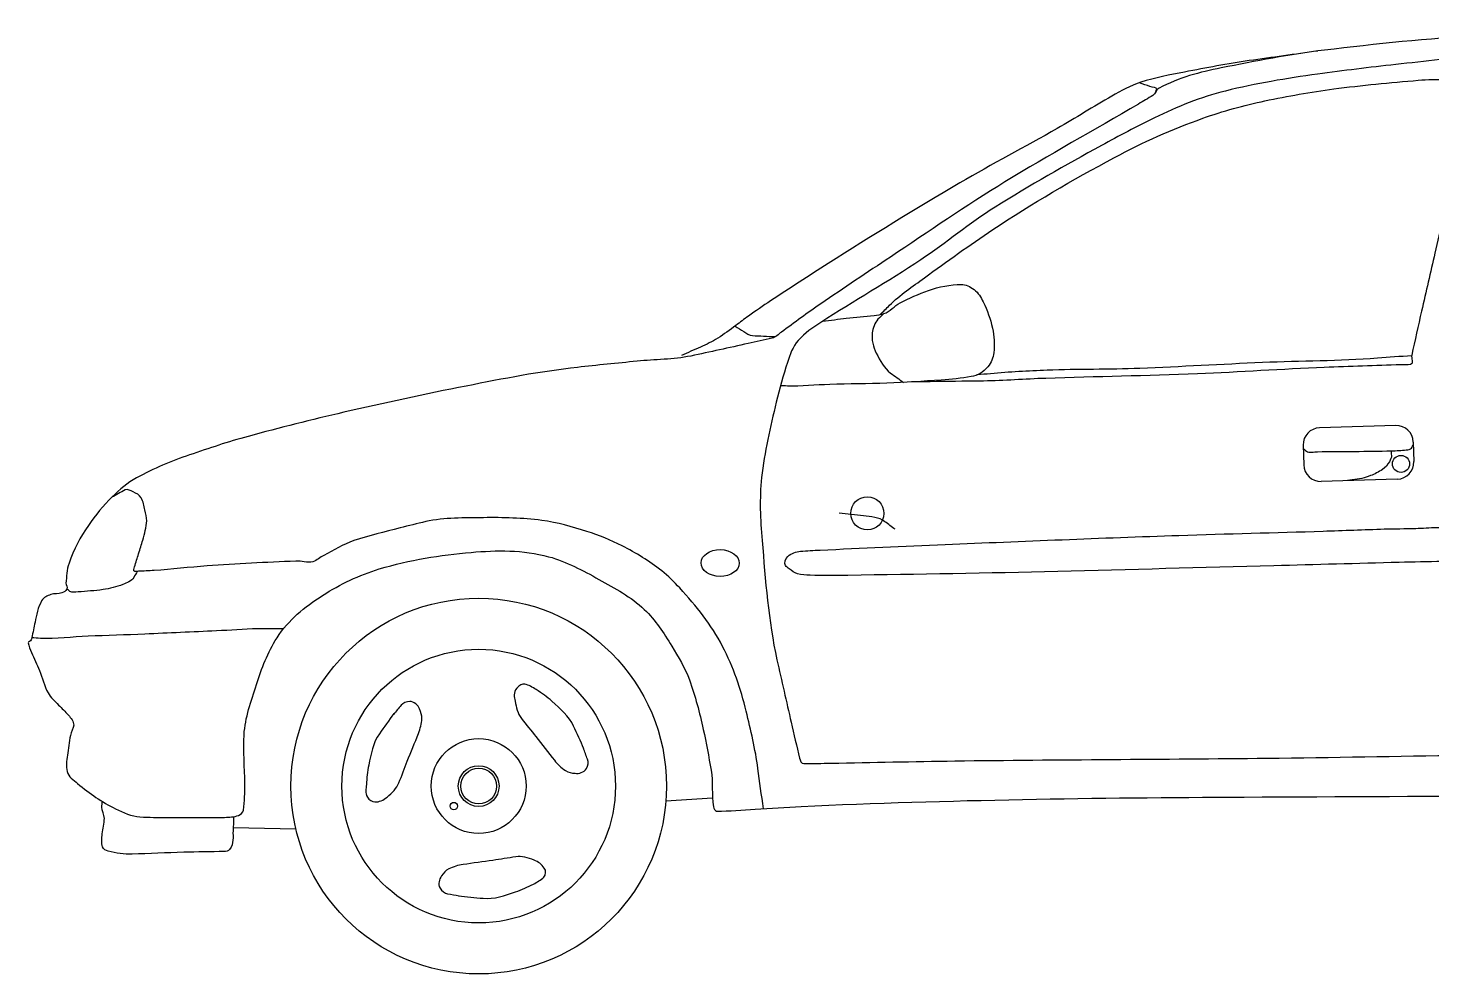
# Model space of a CAD drawing. Header units: millimetres. Extents: x 1343 to 64046, y 44602 to 77982.
# Drawn here: x 30493 to 32946, y 54951 to 56603 of the extents above; entities that cross this region are included whole.
import ezdxf

# ---------------------------------------------------------------- set-up
doc = ezdxf.new("R2010")
doc.units = ezdxf.units.MM

# ---------------------------------------------------------------- blocks, each defined once
blk = doc.blocks.new('A$C5F0A171C')
for p, q in [((2399.2, 994.4), (2266.1, 994.4)), ((2236.4, 964.7), (2236.4, 930.5)), ((2429, 964.7), (2429, 930.5)), ((2399.2, 900.8), (2266.1, 900.8)), ((2337.3, 903.5), (2311.9, 900.8)), ((1187.1, 378.7), (1105.4, 376)), ((348.3, 352.4), (457.7, 346.6))]:
    blk.add_line(p, q)
for centre, radius in [((2406.4, 927.2), 14.9), ((1471.9, 868.3), 28.9), ((779.2, 412.1), 328.1), ((779.2, 412.1), 239), ((779.2, 412.1), 82.9), ((779.2, 412.1), 35.6), ((779.2, 412.1), 31.3), ((734.7, 378.4), 6.54)]:
    blk.add_circle(centre, radius)
for centre, start, end in [((2266.1, 964.7), 90.0011, 179.9985), ((2399.2, 964.7), 0, 89.9995), ((2266.1, 930.5), 180, 269.9995), ((2399.2, 930.5), 270.0005, 0)]:
    blk.add_arc(centre, 29.7, start, end)
at = {"extrusion": (0, 0, -1)}
blk.add_ellipse((1212.3, 789.1), major_axis=(33.3, -1.3), ratio=0.702699, start_param=4.712389, end_param=10.995564, dxfattribs=at)
for points, knots in [([(3400.2, 1653), (3349.6, 1655.7), (3299, 1658.3), (3248.3, 1661), (3124.9, 1667.6), (3001.1, 1666.8), (2877.5, 1668.7), (2773.9, 1670.3), (2670.2, 1670.7), (2566.6, 1670), (2475.5, 1669.3), (2384.7, 1661.2), (2293.9, 1653.4), (2233.1, 1648.1), (2173.2, 1637.6), (2112.9, 1627.8), (2075.2, 1621.7), (2038.4, 1612.7), (2003.3, 1595.8), (1998, 1593.3), (1996.8, 1585.8), (1991.8, 1583.1), (1983.4, 1578.3), (1974.9, 1573.6), (1966.3, 1569), (1887.4, 1525.9), (1807.6, 1484.3), (1729.3, 1439.9), (1659.9, 1400.5), (1593.1, 1356.9), (1525.4, 1314.6), (1483.9, 1288.7), (1442.4, 1262.8), (1401.2, 1236.4), (1377.4, 1221.2), (1354.5, 1204.8), (1331.1, 1189.1), (1325.7, 1185.5), (1320.9, 1180.1), (1314.5, 1178.9), (1300.5, 1176.2), (1286.4, 1173.6), (1272.4, 1170.9), (1238.8, 1164.6), (1205.4, 1157.9), (1171.8, 1152), (1140.7, 1146.6), (1108.9, 1147.9), (1077.5, 1145.7), (1042.6, 1143.2), (1007.8, 1140.8), (973, 1138), (907.6, 1132.7), (842.8, 1122), (778, 1111.1), (706, 1099.1), (634.3, 1085.8), (562.6, 1071.5), (506.3, 1060.3), (450.3, 1047.7), (394.4, 1034.4), (359.6, 1026.2), (325.5, 1015.6), (291.2, 1005), (259, 995.2), (228, 983.1), (197.5, 967.7), (181.3, 959.5), (167.7, 948.2), (154.2, 935.8), (138, 920.8), (124, 905.1), (110.9, 887.2), (95.9, 866.8), (84.3, 846.2), (75.2, 822), (70.9, 810.6), (70.1, 799), (68.8, 787.5), (68.5, 784.1), (71.7, 780.7), (70.1, 777.3), (68.4, 773.7), (64.7, 772.2), (61.2, 770.9), (55, 768.6), (48.2, 770.5), (42.1, 768.3), (35.9, 766.1), (29, 764.1), (25.5, 758.1), (18.5, 746.1), (15.9, 733.7), (12.8, 721), (10.5, 712.1), (8.6, 703.1), (6.4, 694.2), (6, 692.8), (5.6, 691.4), (5.1, 690.1), (4.3, 687.8), (-0.3, 687.2), (0, 685), (0.8, 679.6), (3, 673.8), (5.1, 668.4), (9.3, 657.7), (13.7, 647.1), (17.9, 636.4), (22.9, 623.4), (25.3, 609.4), (31.9, 596.8), (36.3, 588.4), (43.5, 582.1), (49.7, 575.1), (55.1, 568.9), (60.9, 563.7), (66.3, 557.2), (70.7, 551.8), (75.4, 545.5), (75.2, 539.3), (75, 533.4), (70.1, 527.5), (68.8, 521.4), (66.4, 510), (64.3, 498.4), (62.5, 486.9), (61, 477.6), (58.9, 468), (61.2, 458.7), (63.5, 449.5), (71.6, 443.4), (79, 437), (99.9, 419), (119.9, 403.8), (144, 391), (157.6, 383.8), (171.2, 376.9), (186.1, 375.7), (201.8, 374.3), (217.5, 373.6), (233.2, 373.1), (266.8, 371.9), (300.3, 371.2), (333.9, 370.5), (342, 370.4), (350.1, 370.7), (358.1, 373.1), (362.3, 374.3), (366.2, 377.9), (367, 382), (370.1, 397.4), (370.3, 412.7), (370.9, 428.1), (371.8, 456.6), (369.5, 485.2), (372.1, 513.7), (374.8, 543.7), (386.1, 571.9), (396.3, 600.6), (406.4, 629), (417.1, 655.7), (434.6, 681.2), (455.8, 712.2), (484, 733.6), (516.1, 752.7), (548.6, 772.1), (580.8, 786.5), (616.8, 796.2), (670.4, 810.6), (724.1, 817.6), (778, 820.5), (822.8, 822.9), (868.4, 822.8), (913.1, 809), (944.8, 799.2), (971.6, 783.5), (999.7, 766.8), (1027.5, 750.3), (1054.4, 735), (1077.5, 711.8), (1096.8, 692.4), (1110.1, 670), (1123.4, 646.6), (1134.5, 627), (1145.6, 607.9), (1152.7, 586.6), (1162.1, 557.9), (1168.7, 528.9), (1174.3, 499.4), (1178.9, 475.6), (1182.4, 451.7), (1185.8, 427.8), (1188.8, 406.7), (1185.2, 385.2), (1188.4, 363.9), (1188.8, 360.8), (1190.4, 356.4), (1193.4, 356.2), (1216, 355.3), (1238.5, 356.8), (1261, 357.5), (1287.7, 358.3), (1314.5, 359.6), (1341.3, 360.1), (1599.3, 364.2), (1857.4, 360.1), (2115.4, 353.7), (2453.8, 345.3), (2792.2, 337.4), (3130.5, 325.6), (3149, 324.9), (3167.5, 324.3), (3186, 323.6)], [0, 0, 0, 0, 0.019755, 0.019755, 0.019755, 0.067936, 0.067936, 0.067936, 0.108327, 0.108327, 0.108327, 0.143817, 0.143817, 0.143817, 0.167557, 0.167557, 0.167557, 0.182385, 0.182385, 0.182385, 0.184616, 0.184616, 0.184616, 0.188397, 0.188397, 0.188397, 0.223457, 0.223457, 0.223457, 0.254542, 0.254542, 0.254542, 0.273614, 0.273614, 0.273614, 0.284597, 0.284597, 0.284597, 0.287126, 0.287126, 0.287126, 0.292698, 0.292698, 0.292698, 0.305991, 0.305991, 0.305991, 0.318268, 0.318268, 0.318268, 0.331879, 0.331879, 0.331879, 0.357444, 0.357444, 0.357444, 0.385889, 0.385889, 0.385889, 0.408264, 0.408264, 0.408264, 0.422206, 0.422206, 0.422206, 0.435303, 0.435303, 0.435303, 0.442296, 0.442296, 0.442296, 0.450751, 0.450751, 0.450751, 0.460404, 0.460404, 0.460404, 0.464963, 0.464963, 0.464963, 0.466302, 0.466302, 0.466302, 0.467727, 0.467727, 0.467727, 0.470232, 0.470232, 0.470232, 0.472761, 0.472761, 0.472761, 0.477853, 0.477853, 0.477853, 0.481436, 0.481436, 0.481436, 0.481993, 0.481993, 0.481993, 0.48293, 0.48293, 0.48293, 0.485188, 0.485188, 0.485188, 0.489657, 0.489657, 0.489657, 0.495117, 0.495117, 0.495117, 0.498769, 0.498769, 0.498769, 0.501937, 0.501937, 0.501937, 0.504534, 0.504534, 0.504534, 0.507001, 0.507001, 0.507001, 0.51156, 0.51156, 0.51156, 0.515217, 0.515217, 0.515217, 0.518869, 0.518869, 0.518869, 0.529213, 0.529213, 0.529213, 0.535028, 0.535028, 0.535028, 0.541161, 0.541161, 0.541161, 0.554243, 0.554243, 0.554243, 0.557405, 0.557405, 0.557405, 0.559047, 0.559047, 0.559047, 0.565045, 0.565045, 0.565045, 0.57617, 0.57617, 0.57617, 0.587891, 0.587891, 0.587891, 0.59947, 0.59947, 0.59947, 0.613566, 0.613566, 0.613566, 0.627809, 0.627809, 0.627809, 0.648986, 0.648986, 0.648986, 0.666596, 0.666596, 0.666596, 0.679115, 0.679115, 0.679115, 0.691482, 0.691482, 0.691482, 0.701836, 0.701836, 0.701836, 0.710519, 0.710519, 0.710519, 0.722187, 0.722187, 0.722187, 0.731604, 0.731604, 0.731604, 0.739912, 0.739912, 0.739912, 0.741109, 0.741109, 0.741109, 0.749883, 0.749883, 0.749883, 0.760317, 0.760317, 0.760317, 0.860883, 0.860883, 0.860883, 0.992782, 0.992782, 0.992782, 1, 1, 1, 1]), ([(2282.3, 1652.3), (2242.2, 1647.9), (2202.2, 1643.4), (2162.1, 1639), (2124.1, 1634.8), (2086.4, 1628.3), (2048.6, 1622.5), (2022.7, 1618.5), (1997, 1614.1), (1971.7, 1606.8), (1953.6, 1601.5), (1936.7, 1593.2), (1920.2, 1584.3), (1887.5, 1566.7), (1855.8, 1547.7), (1823.1, 1530.4), (1765.8, 1500), (1707.5, 1471.6), (1650.6, 1440.5), (1571.6, 1397.3), (1493.6, 1352.3), (1416.1, 1306.3), (1381.8, 1285.9), (1347.7, 1265.2), (1313.8, 1244.1), (1300.5, 1235.8), (1287.3, 1227.4), (1274.2, 1218.6), (1266.7, 1213.6), (1259.4, 1208.2), (1252, 1203), (1241.3, 1195.6), (1230.8, 1188.2), (1219.6, 1181.6), (1209.8, 1175.9), (1199.4, 1171.5), (1189, 1167.2), (1177.7, 1162.6), (1166.4, 1157.9), (1155.2, 1153.3)], [0, 0, 0, 0, 0.096782, 0.096782, 0.096782, 0.188594, 0.188594, 0.188594, 0.251437, 0.251437, 0.251437, 0.296435, 0.296435, 0.296435, 0.385328, 0.385328, 0.385328, 0.541031, 0.541031, 0.541031, 0.757303, 0.757303, 0.757303, 0.853131, 0.853131, 0.853131, 0.890804, 0.890804, 0.890804, 0.912595, 0.912595, 0.912595, 0.943678, 0.943678, 0.943678, 0.970727, 0.970727, 0.970727, 1, 1, 1, 1]), ([(2619.3, 1630.8), (2603.9, 1631.4), (2588.5, 1632.1), (2573, 1632.7), (2521.2, 1634.9), (2469.4, 1628.7), (2417.6, 1624.7), (2371.8, 1621.2), (2326.2, 1616.7), (2280.5, 1611.9), (2226.3, 1606.3), (2172.4, 1598.7), (2118.8, 1587.2), (2075.4, 1577.8), (2034, 1562.3), (1993.6, 1544), (1961.8, 1529.5), (1930.6, 1514.4), (1899.6, 1498.4), (1835.9, 1465.5), (1772.3, 1432.8), (1710.7, 1396.2), (1665.1, 1369.1), (1623.2, 1336.4), (1578.4, 1308.2), (1520.2, 1271.6), (1459.3, 1239.7), (1400.3, 1203.9), (1385.9, 1195.2), (1371.9, 1186.4), (1360, 1173.6), (1350, 1162.7), (1344.8, 1149.4), (1340.1, 1136), (1332.2, 1113.2), (1324.9, 1090.5), (1318.6, 1067.2), (1306.9, 1023.7), (1295.3, 980.7), (1289.1, 936.1), (1284, 899.7), (1284.7, 862.9), (1286.7, 826.5), (1290.6, 756.6), (1293.4, 686), (1306.6, 617), (1313.7, 580.4), (1321, 544), (1328.2, 507.5), (1332.3, 486.4), (1336.6, 465.4), (1340.9, 444.3), (1341.7, 440.4), (1344.1, 434.9), (1348.1, 434.8), (1364, 434.1), (1380, 434.1), (1395.9, 434), (1467.9, 433.2), (1539.9, 432.7), (1611.9, 431.6), (1793.7, 428.7), (1975.6, 423.6), (2157.4, 420.4), (2271.1, 418.3), (2384.8, 417.2), (2498.5, 415.6), (2500.4, 415.5), (2502.2, 415.4), (2504.1, 415.6), (2507.8, 415.9), (2502.8, 423.6), (2504.9, 426.8), (2506.3, 428.9), (2507.7, 431), (2509.1, 433.1)], [0, 0, 0, 0, 0.014027, 0.014027, 0.014027, 0.061144, 0.061144, 0.061144, 0.10283, 0.10283, 0.10283, 0.152388, 0.152388, 0.152388, 0.192465, 0.192465, 0.192465, 0.224106, 0.224106, 0.224106, 0.289138, 0.289138, 0.289138, 0.337236, 0.337236, 0.337236, 0.399738, 0.399738, 0.399738, 0.415006, 0.415006, 0.415006, 0.427883, 0.427883, 0.427883, 0.449694, 0.449694, 0.449694, 0.490405, 0.490405, 0.490405, 0.523572, 0.523572, 0.523572, 0.587297, 0.587297, 0.587297, 0.621091, 0.621091, 0.621091, 0.640599, 0.640599, 0.640599, 0.644225, 0.644225, 0.644225, 0.658706, 0.658706, 0.658706, 0.724104, 0.724104, 0.724104, 0.889317, 0.889317, 0.889317, 0.992609, 0.992609, 0.992609, 0.994298, 0.994298, 0.994298, 0.997695, 0.997695, 0.997695, 1, 1, 1, 1]), ([(1504.5, 1214.8), (1510.1, 1220), (1515.7, 1225.2), (1521.3, 1230.4), (1540.3, 1248.1), (1562.4, 1261.9), (1583.7, 1276.6), (1623.8, 1304.4), (1664.2, 1331.2), (1705.5, 1357.1), (1775.5, 1400.9), (1847.5, 1439.7), (1921.5, 1476.8), (1972.1, 1502.1), (2023.9, 1523.4), (2077.9, 1540.7), (2114, 1552.4), (2150.3, 1561.5), (2187.5, 1568), (2227.6, 1575.1), (2267.7, 1580.9), (2308.1, 1585.2), (2357.5, 1590.4), (2406.9, 1593.3), (2456.3, 1596.1), (2472.4, 1597.1), (2488.5, 1596.5), (2504.6, 1595.4), (2512.5, 1594.8), (2519.7, 1592), (2527.1, 1587.6), (2534.6, 1583.1), (2541.7, 1577.5), (2543.4, 1569.6), (2546, 1557.6), (2543.5, 1544.8), (2540.3, 1532.9), (2519.1, 1453.1), (2497.6, 1373.3), (2476.5, 1293.4), (2467.7, 1260), (2458.9, 1226.6), (2450.1, 1193.1), (2443.4, 1167.7), (2437.1, 1142.2), (2430.6, 1116.7), (2429.3, 1111.3), (2433.8, 1101.5), (2428.3, 1100.3), (2422.6, 1099), (2416.9, 1100.3), (2411.2, 1100.3), (2366.6, 1100), (2322, 1099.9), (2277.4, 1099.5), (2203.5, 1098.8), (2129.6, 1095.6), (2055.7, 1094.8), (1967.3, 1093.9), (1878.8, 1095.3), (1790.4, 1094.8), (1754.1, 1094.6), (1717.8, 1092.8), (1681.5, 1093.3), (1668.8, 1093.4), (1656.1, 1093.8), (1643.4, 1094), (1614.1, 1094.5), (1584.8, 1094.9), (1555.5, 1095.4)], [0, 0, 0, 0, 0.009201, 0.009201, 0.009201, 0.040266, 0.040266, 0.040266, 0.098685, 0.098685, 0.098685, 0.19748, 0.19748, 0.19748, 0.265085, 0.265085, 0.265085, 0.310316, 0.310316, 0.310316, 0.359052, 0.359052, 0.359052, 0.418515, 0.418515, 0.418515, 0.437817, 0.437817, 0.437817, 0.447369, 0.447369, 0.447369, 0.45708, 0.45708, 0.45708, 0.471808, 0.471808, 0.471808, 0.571003, 0.571003, 0.571003, 0.612497, 0.612497, 0.612497, 0.64407, 0.64407, 0.64407, 0.650693, 0.650693, 0.650693, 0.657541, 0.657541, 0.657541, 0.711084, 0.711084, 0.711084, 0.799821, 0.799821, 0.799821, 0.905972, 0.905972, 0.905972, 0.949557, 0.949557, 0.949557, 0.964813, 0.964813, 0.964813, 1, 1, 1, 1]), ([(1997.4, 1589.5), (1997.9, 1590.9), (1998.5, 1592.3), (1999, 1593.6), (2000.4, 1597.6), (1991.3, 1597.1), (1987.4, 1598.7), (1981.4, 1601.2), (1975.3, 1603.6), (1969.3, 1606)], [0, 0, 0, 0, 0.120973, 0.120973, 0.120973, 0.466362, 0.466362, 0.466362, 1, 1, 1, 1]), ([(1403.8, 1206), (1417.6, 1207.4), (1431.4, 1208.7), (1445.2, 1210), (1461.3, 1211.6), (1477.6, 1212.4), (1493.8, 1213.6), (1499.6, 1214.1), (1505.4, 1214.6), (1511.2, 1216.2), (1522.2, 1219.2), (1529.6, 1229.3), (1539.8, 1234.2), (1556.1, 1241.9), (1572.6, 1248.4), (1589.9, 1254.2), (1608.7, 1260.4), (1628.6, 1263.5), (1647.7, 1262.9), (1655.5, 1262.6), (1662.9, 1259.5), (1669.7, 1253.6), (1677.3, 1247.1), (1681.3, 1240), (1685, 1231.6), (1691.9, 1216.4), (1696.7, 1201.3), (1699.9, 1185.4), (1702.7, 1171.3), (1703, 1156.6), (1700.9, 1142.3), (1699.6, 1133.4), (1696.7, 1125.2), (1689.7, 1117.7), (1681, 1108.5), (1671.5, 1103.3), (1660.5, 1101.8), (1643, 1099.4), (1625.4, 1097.7), (1607.8, 1097.2), (1576.1, 1096.2), (1544.4, 1094.6), (1512.7, 1094.6), (1479.4, 1094.6), (1446.2, 1095.1), (1412.9, 1095.1), (1388.2, 1095.2), (1363.5, 1093), (1338.8, 1094.6), (1334.8, 1094.9), (1330.8, 1095.1), (1326.7, 1095.4)], [0, 0, 0, 0, 0.052582, 0.052582, 0.052582, 0.114197, 0.114197, 0.114197, 0.136428, 0.136428, 0.136428, 0.179179, 0.179179, 0.179179, 0.247431, 0.247431, 0.247431, 0.32135, 0.32135, 0.32135, 0.351516, 0.351516, 0.351516, 0.385499, 0.385499, 0.385499, 0.446828, 0.446828, 0.446828, 0.501342, 0.501342, 0.501342, 0.535581, 0.535581, 0.535581, 0.577578, 0.577578, 0.577578, 0.644458, 0.644458, 0.644458, 0.764811, 0.764811, 0.764811, 0.890944, 0.890944, 0.890944, 0.984736, 0.984736, 0.984736, 1, 1, 1, 1]), ([(1510.5, 1216), (1507.2, 1212.8), (1503.8, 1209.6), (1500.4, 1206.5), (1494.1, 1200.5), (1491, 1191.1), (1489.7, 1182.9), (1487.8, 1171.4), (1490.4, 1158.8), (1495.8, 1147.5), (1502.3, 1134), (1508.6, 1120.8), (1519.8, 1112.1), (1527.2, 1106.4), (1534.5, 1100.7), (1541.8, 1095)], [0, 0, 0, 0, 0.095299, 0.095299, 0.095299, 0.272369, 0.272369, 0.272369, 0.517732, 0.517732, 0.517732, 0.809956, 0.809956, 0.809956, 1, 1, 1, 1]), ([(1250.6, 1201.6), (1255.5, 1198.3), (1260.5, 1195.1), (1265.4, 1191.8), (1270, 1188.8), (1274.7, 1184.8), (1280.2, 1184.4), (1293.4, 1183.5), (1306.5, 1182.5), (1319.6, 1181.6)], [0, 0, 0, 0, 0.240411, 0.240411, 0.240411, 0.465065, 0.465065, 0.465065, 1, 1, 1, 1]), ([(2430.5, 1115.6), (2410.6, 1114.7), (2390.7, 1113.7), (2370.7, 1112.8), (2303.9, 1109.6), (2236.9, 1112.1), (2170, 1111.2), (2098.5, 1110.2), (2026.9, 1108.2), (1955.3, 1107.3), (1901.3, 1106.6), (1847.2, 1109.5), (1793.1, 1108.9), (1760.2, 1108.5), (1727.2, 1107.7), (1694.3, 1105.7), (1686.4, 1105.3), (1678.4, 1104.8), (1670.5, 1104.3)], [0, 0, 0, 0, 0.078641, 0.078641, 0.078641, 0.342662, 0.342662, 0.342662, 0.625141, 0.625141, 0.625141, 0.838515, 0.838515, 0.838515, 0.96854, 0.96854, 0.96854, 1, 1, 1, 1]), ([(2236.5, 958.8), (2238.3, 957.3), (2240.1, 955.8), (2241.9, 954.4), (2247, 950.3), (2254.9, 953), (2261.4, 952.8), (2304.4, 951.9), (2347.5, 950.9), (2390.5, 950.5), (2399.1, 950.4), (2407.8, 950.8), (2416.4, 951.3), (2419.7, 951.5), (2424, 951.6), (2425.7, 954.4), (2426.9, 956.4), (2428.1, 958.5), (2429.3, 960.6)], [0, 0, 0, 0, 0.035036, 0.035036, 0.035036, 0.13376, 0.13376, 0.13376, 0.783932, 0.783932, 0.783932, 0.914786, 0.914786, 0.914786, 0.963936, 0.963936, 0.963936, 1, 1, 1, 1]), ([(1275.2, 358), (1272.7, 381.6), (1270.2, 405.1), (1267.8, 428.7), (1264.3, 462.4), (1257.1, 495.5), (1250.2, 528.9), (1242, 568.4), (1230.1, 606.5), (1212.3, 643.5), (1193.7, 682.3), (1168.4, 715.1), (1140.5, 747.6), (1130.9, 758.7), (1121.2, 769), (1109.8, 778.4), (1088.5, 796), (1066.2, 811.1), (1041.9, 824.2), (1022.3, 834.8), (1002.3, 843.5), (981.2, 851), (955.6, 860.2), (930.1, 868.2), (903.2, 872.6), (869.4, 878.1), (835.4, 879.8), (801.4, 880.4), (767.7, 881), (733.7, 882.8), (700.3, 876.5), (685, 873.6), (670.2, 870.1), (655.2, 866.7), (627.9, 860.4), (600.6, 855), (573.6, 847), (555, 841.5), (538.2, 831.1), (520.8, 822.8), (514.1, 819.6), (508.5, 814.3), (501.2, 812.3), (491.2, 809.6), (481.2, 814.5), (471.2, 814.3), (419.5, 813.2), (367.8, 812.9), (316.1, 810.4), (285.2, 808.9), (254.4, 806.3), (223.4, 805.1), (214.3, 804.8), (205.2, 804.7), (196, 804.5), (193.9, 804.4), (191.7, 803.8), (189.5, 804.5), (186.9, 805.3), (188.7, 809.8), (189.5, 812.3), (192.1, 820), (194.8, 827.6), (197.3, 835.2), (200, 843.1), (202.6, 850.9), (205.2, 858.8), (208.8, 869.7), (212.1, 881), (213, 892.2), (213.5, 898.5), (211.6, 904.9), (210.4, 911.2), (209, 918.6), (208.2, 925.8), (204.5, 932.8), (201.7, 938.2), (196.2, 940.4), (190.8, 943.3), (186.3, 945.6), (181.4, 949.2), (177.1, 947.2), (173.2, 945.4), (169.2, 943.3), (165.4, 941.3), (161.4, 939.2), (157.4, 937.1), (153.4, 935)], [0, 0, 0, 0, 0.044172, 0.044172, 0.044172, 0.107374, 0.107374, 0.107374, 0.182394, 0.182394, 0.182394, 0.260975, 0.260975, 0.260975, 0.287976, 0.287976, 0.287976, 0.338873, 0.338873, 0.338873, 0.380118, 0.380118, 0.380118, 0.430403, 0.430403, 0.430403, 0.493866, 0.493866, 0.493866, 0.556783, 0.556783, 0.556783, 0.585427, 0.585427, 0.585427, 0.637578, 0.637578, 0.637578, 0.673716, 0.673716, 0.673716, 0.687516, 0.687516, 0.687516, 0.706214, 0.706214, 0.706214, 0.802578, 0.802578, 0.802578, 0.860266, 0.860266, 0.860266, 0.877307, 0.877307, 0.877307, 0.881363, 0.881363, 0.881363, 0.886245, 0.886245, 0.886245, 0.901293, 0.901293, 0.901293, 0.916727, 0.916727, 0.916727, 0.938039, 0.938039, 0.938039, 0.949948, 0.949948, 0.949948, 0.963861, 0.963861, 0.963861, 0.974581, 0.974581, 0.974581, 0.983442, 0.983442, 0.983442, 0.99161, 0.99161, 0.99161, 1, 1, 1, 1]), ([(2389.7, 950.5), (2389.8, 947.9), (2389.9, 945.2), (2390.1, 942.6), (2390.3, 938.7), (2388.3, 935.1), (2386.2, 931.6), (2382.8, 926.2), (2379.1, 921.9), (2373.9, 918.6), (2366.9, 914.3), (2360, 910.7), (2352.4, 908.3), (2347.4, 906.7), (2342.3, 905.1), (2337.3, 903.5)], [0, 0, 0, 0, 0.102951, 0.102951, 0.102951, 0.254227, 0.254227, 0.254227, 0.485546, 0.485546, 0.485546, 0.794313, 0.794313, 0.794313, 1, 1, 1, 1]), ([(1519.4, 839), (1513.7, 843.6), (1508, 848.2), (1502.2, 852.8), (1492.1, 860.9), (1477.9, 862.5), (1465, 864.2), (1450.9, 866.2), (1436.8, 868.1), (1422.6, 870)], [0, 0, 0, 0, 0.212311, 0.212311, 0.212311, 0.587797, 0.587797, 0.587797, 1, 1, 1, 1]), ([(2373.6, 814.5), (2392, 814.3), (2410.3, 814.1), (2428.7, 813.9), (2441.1, 813.8), (2453.5, 814.4), (2466, 814.5), (2470.3, 814.5), (2474.5, 814.5), (2478.8, 812.2), (2484.9, 809), (2487.8, 802.7), (2489.3, 796.6), (2491.2, 789.3), (2490.3, 781.6), (2488.2, 774.3), (2486.3, 767.3), (2485.3, 758.9), (2478.2, 755.3), (2476.6, 754.5), (2474.9, 754.7), (2473.2, 754.7), (2448.2, 754.9), (2423.1, 755.2), (2398.1, 755.3), (2325, 755.5), (2251.9, 755.7), (2178.8, 755.9), (2053, 756.2), (1927.1, 756.6), (1801.3, 757), (1679.1, 757.4), (1557, 759.4), (1434.9, 760.9), (1412.8, 761.1), (1390.7, 762.2), (1368.6, 763.1), (1361.3, 763.4), (1354.1, 764.3), (1346.9, 766.5), (1341.4, 768.2), (1337.2, 771.8), (1332.5, 775.4), (1330.1, 777.2), (1327.9, 779.3), (1326.4, 781.5), (1323.5, 785.7), (1326, 793.4), (1330.8, 797.2), (1337.9, 802.6), (1345.1, 805.2), (1353.1, 805.5), (1364.6, 806), (1376.1, 806.5), (1387.6, 806.6), (1460.5, 807.8), (1533.4, 809.1), (1606.2, 810), (1742.5, 811.6), (1878.7, 813.3), (2015, 813.9), (2099, 814.3), (2183, 813.5), (2267, 813.9), (2302.7, 814.1), (2338.3, 814.3), (2373.9, 814.5)], [0, 0, 0, 0, 0.023087, 0.023087, 0.023087, 0.038712, 0.038712, 0.038712, 0.044157, 0.044157, 0.044157, 0.052064, 0.052064, 0.052064, 0.061431, 0.061431, 0.061431, 0.070424, 0.070424, 0.070424, 0.072536, 0.072536, 0.072536, 0.104017, 0.104017, 0.104017, 0.195894, 0.195894, 0.195894, 0.354116, 0.354116, 0.354116, 0.507682, 0.507682, 0.507682, 0.535447, 0.535447, 0.535447, 0.54465, 0.54465, 0.54465, 0.551774, 0.551774, 0.551774, 0.555407, 0.555407, 0.555407, 0.562217, 0.562217, 0.562217, 0.572183, 0.572183, 0.572183, 0.586648, 0.586648, 0.586648, 0.678303, 0.678303, 0.678303, 0.84959, 0.84959, 0.84959, 0.955227, 0.955227, 0.955227, 1, 1, 1, 1]), ([(194, 804.3), (191.9, 800.9), (189.7, 797.4), (187.5, 794), (183.5, 787.5), (175.3, 784.6), (168, 782.2), (156.5, 778.5), (145.2, 775.7), (133.4, 774.4), (118.8, 772.7), (104.2, 772.1), (89.6, 771.7), (84.8, 771.6), (78.9, 769.8), (75.3, 773), (73.6, 774.6), (71.9, 776.1), (70.2, 777.6)], [0, 0, 0, 0, 0.089904, 0.089904, 0.089904, 0.258547, 0.258547, 0.258547, 0.520309, 0.520309, 0.520309, 0.843584, 0.843584, 0.843584, 0.949987, 0.949987, 0.949987, 1, 1, 1, 1]), ([(446.1, 696.4), (431.1, 696.8), (416, 697.3), (401, 697.8), (377.1, 698.5), (353.1, 696.8), (329.2, 696.4), (287.4, 695.8), (245.6, 695.1), (203.9, 694.5), (170.8, 694), (137.7, 694.1), (104.7, 693.8), (76.9, 693.6), (49, 689.8), (21.4, 692.5), (16.4, 693), (11.4, 693.5), (6.3, 694)], [0, 0, 0, 0, 0.102676, 0.102676, 0.102676, 0.265906, 0.265906, 0.265906, 0.550808, 0.550808, 0.550808, 0.776329, 0.776329, 0.776329, 0.965525, 0.965525, 0.965525, 1, 1, 1, 1]), ([(964.9, 471.8), (959.3, 485.2), (953.7, 498.5), (948.1, 511.9), (940.7, 529.6), (925.7, 543), (911.4, 556.4), (902.9, 564.4), (894.6, 570.8), (884.5, 577.6), (878.1, 582), (871.6, 585.8), (865.1, 587.7), (860.4, 589.1), (855.4, 586), (850.8, 580.9), (844.1, 573.6), (845.6, 565.7), (847, 558.4), (849, 548.1), (850.8, 536.7), (857.3, 527.7), (865.3, 516.5), (873.7, 506.3), (881.8, 495.5), (892.2, 481.4), (902.3, 467.2), (912.7, 453.2), (918, 446.1), (923.6, 440.1), (931.4, 434.7), (936.6, 431.1), (942.4, 430.3), (948.1, 429.4), (951.7, 428.9), (955.5, 429), (959.1, 430.3), (962.8, 431.6), (965.9, 433.5), (968.1, 437.2), (971.4, 442.5), (972.4, 448.3), (970.6, 453.5), (968.4, 460), (966.2, 466.5), (964, 473)], [0, 0, 0, 0, 0.102239, 0.102239, 0.102239, 0.238249, 0.238249, 0.238249, 0.318964, 0.318964, 0.318964, 0.370578, 0.370578, 0.370578, 0.407902, 0.407902, 0.407902, 0.461578, 0.461578, 0.461578, 0.537809, 0.537809, 0.537809, 0.633243, 0.633243, 0.633243, 0.75673, 0.75673, 0.75673, 0.818616, 0.818616, 0.818616, 0.859927, 0.859927, 0.859927, 0.885792, 0.885792, 0.885792, 0.912631, 0.912631, 0.912631, 0.951409, 0.951409, 0.951409, 1, 1, 1, 1]), ([(634.6, 543), (625.9, 531.5), (617.1, 520), (608.4, 508.5), (596.7, 493.2), (592.6, 473.4), (588.2, 454.4), (585.5, 443.2), (584.4, 431.8), (583.2, 420.5), (582.4, 413.3), (580.3, 405.9), (584.2, 398.6), (587, 393.4), (592.5, 390.1), (597.3, 389.7), (604.1, 389), (612.1, 392.5), (618.6, 397.7), (627.8, 405.1), (635.7, 412), (640, 421.9), (645.5, 434.3), (650.4, 446.8), (655.7, 459.2), (662.7, 475.2), (669.9, 490.8), (676.9, 507.2), (680.4, 515.4), (682.5, 524.1), (683.5, 532.6), (684.1, 538.3), (682.1, 544), (679.7, 549.7), (678.2, 553.3), (676.9, 556.1), (673.6, 558.8), (670.1, 561.7), (666.6, 563.2), (663, 563.2), (657.9, 563.1), (651.3, 561.3), (647.7, 557.2), (643.2, 552), (638.7, 546.8), (634.1, 541.7)], [0, 0, 0, 0, 0.102238, 0.102238, 0.102238, 0.238249, 0.238249, 0.238249, 0.31896, 0.31896, 0.31896, 0.370576, 0.370576, 0.370576, 0.407897, 0.407897, 0.407897, 0.461574, 0.461574, 0.461574, 0.537809, 0.537809, 0.537809, 0.633238, 0.633238, 0.633238, 0.756728, 0.756728, 0.756728, 0.818612, 0.818612, 0.818612, 0.859927, 0.859927, 0.859927, 0.885784, 0.885784, 0.885784, 0.912627, 0.912627, 0.912627, 0.951408, 0.951408, 0.951408, 1, 1, 1, 1]), ([(349.7, 371.3), (349.1, 363.1), (348.5, 354.9), (347.9, 346.8), (347.1, 335.7), (349.2, 324.6), (340.9, 314.2), (338.4, 311.1), (334.7, 311), (331.4, 311), (307.8, 311), (284.3, 311.7), (260.7, 311.7), (230.6, 311.6), (200.4, 311.1), (170.3, 311), (156.4, 311), (142.7, 313.3), (128.9, 317.4), (124.9, 318.6), (120.8, 321), (119.4, 325.1), (116.8, 332.6), (118.5, 340.5), (119.4, 348), (120.4, 357), (123.5, 365.9), (123.8, 374.9), (124.1, 381.5), (119.3, 388), (120, 394.7), (120.4, 398), (120.8, 401.3), (121.1, 404.6)], [0, 0, 0, 0, 0.067652, 0.067652, 0.067652, 0.159289, 0.159289, 0.159289, 0.18699, 0.18699, 0.18699, 0.381398, 0.381398, 0.381398, 0.630099, 0.630099, 0.630099, 0.745287, 0.745287, 0.745287, 0.77897, 0.77897, 0.77897, 0.842209, 0.842209, 0.842209, 0.917001, 0.917001, 0.917001, 0.972462, 0.972462, 0.972462, 1, 1, 1, 1]), ([(738.1, 221.4), (752.5, 219.6), (766.8, 217.8), (781.2, 215.9), (800.3, 213.5), (819.2, 219.8), (838.1, 225.5), (849.3, 228.8), (859.4, 233.3), (869.9, 238.1), (876.7, 241.2), (882.8, 244.9), (888.4, 249.9), (892.5, 253.5), (892.7, 261.4), (889.6, 265.7), (885.1, 271.9), (879.5, 277.1), (872, 280.2), (861.5, 284.6), (851, 287.9), (840.3, 286.7), (826.9, 285.2), (813.5, 283.1), (800.1, 281.6), (782.8, 279.6), (765.4, 277.9), (748, 275.9), (739.3, 274.9), (731, 272.8), (722.7, 269), (717.2, 266.4), (713.6, 262.2), (709.8, 257.1), (707.4, 254), (705.9, 250.7), (705, 247.2), (704, 243.7), (704.2, 239.5), (706.5, 236), (709.8, 230.9), (713.9, 226.7), (719.3, 225.7), (726.1, 224.3), (732.8, 223), (739.6, 221.7)], [0, 0, 0, 0, 0.102244, 0.102244, 0.102244, 0.238252, 0.238252, 0.238252, 0.318961, 0.318961, 0.318961, 0.370577, 0.370577, 0.370577, 0.407901, 0.407901, 0.407901, 0.461577, 0.461577, 0.461577, 0.537807, 0.537807, 0.537807, 0.633241, 0.633241, 0.633241, 0.756726, 0.756726, 0.756726, 0.818611, 0.818611, 0.818611, 0.859925, 0.859925, 0.859925, 0.885786, 0.885786, 0.885786, 0.912629, 0.912629, 0.912629, 0.951405, 0.951405, 0.951405, 1, 1, 1, 1])]:
    blk.add_open_spline(points, degree=3, knots=knots)

msp = doc.modelspace()

# ---------------------------------------------------------------- block references
at = {"rotation": 1.682545707306379}
msp.add_blockref('A$C5F0A171C', (30513.7, 54844.6), dxfattribs=at)

doc.saveas('drawing.dxf')
